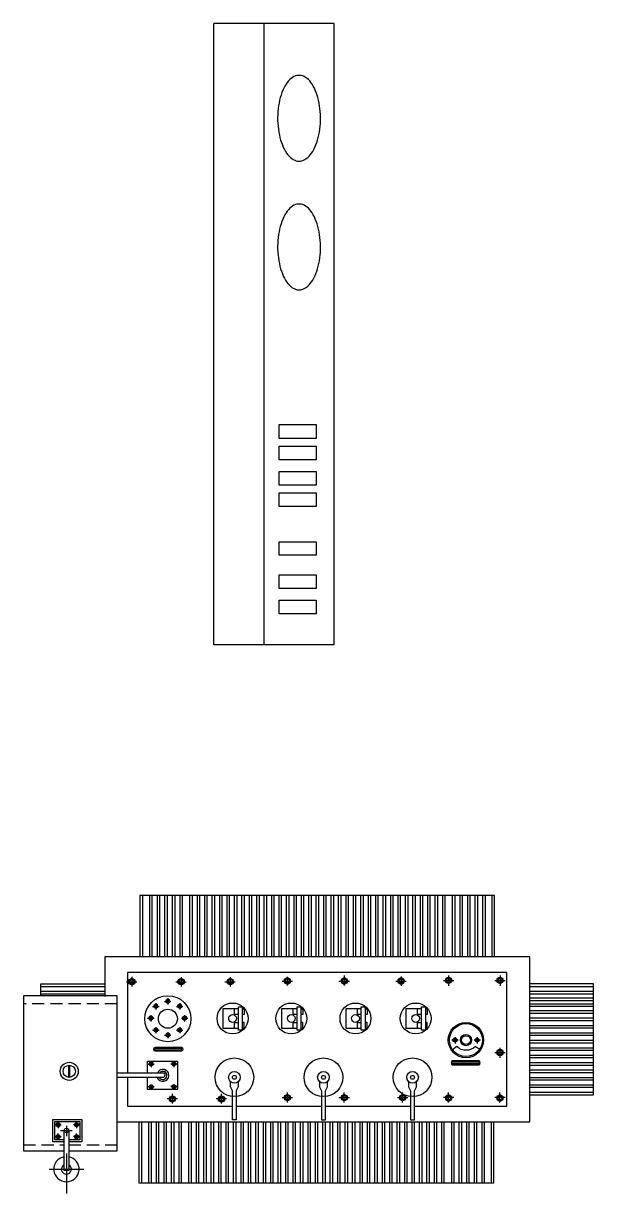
# Model space of a CAD drawing. Header units: inches. Extents: x -9560 to 22259, y -8480 to 5816.
# Drawn here: x 2758.8 to 2852.8, y 1376.8 to 1569.8 of the extents above; entities that cross this region are included whole.
import ezdxf

# ---------------------------------------------------------------- set-up
doc = ezdxf.new("R2010")
doc.units = ezdxf.units.IN
doc.header["$LTSCALE"] = 2
doc.linetypes.add('CENTERX2', pattern=[101.6, 63.5, -12.7, 12.7, -12.7])
doc.linetypes.add('DASHEDX2', pattern=[1.5, 1, -0.5])
doc.layers.add('Aesthetic', color=4, linetype='Continuous')

# ---------------------------------------------------------------- blocks, each defined once
blk = doc.blocks.new('A$C5C6746E5')
for p, q in [((620, 120), (0, 120)), ((0, 120), (0, 0)), ((620, 120), (620, 0)), ((620, 50), (0, 50)), ((620, 0), (0, 0))]:
    blk.add_line(p, q)
at = {"flags": 128}
for points in [[(137.5, 85), (137.4, 86.5), (137.1, 87.9), (136.6, 89.4), (135.8, 90.8), (134.9, 92.2), (133.8, 93.6), (132.6, 94.9), (131.1, 96.2), (129.5, 97.5), (127.7, 98.6), (125.7, 99.7), (123.6, 100.8), (121.3, 101.7), (119, 102.6), (116.5, 103.4), (113.9, 104.1), (111.2, 104.7), (108.4, 105.2), (105.6, 105.7), (102.7, 106), (99.8, 106.2), (96.9, 106.4), (93.9, 106.4), (91, 106.3), (88, 106.1), (85.1, 105.8), (82.3, 105.5), (79.5, 105), (76.7, 104.4), (74.1, 103.8), (71.6, 103), (69.1, 102.2), (66.8, 101.2), (64.6, 100.3), (62.6, 99.2), (60.7, 98), (59, 96.8), (57.4, 95.6), (56.1, 94.3), (54.9, 92.9), (53.9, 91.5), (53.1, 90.1), (52.5, 88.7), (52.1, 87.2), (51.9, 85.7), (51.9, 84.3), (52.1, 82.8), (52.5, 81.3), (53.1, 79.9), (53.9, 78.5), (54.9, 77.1), (56.1, 75.7), (57.4, 74.4), (59, 73.2), (60.7, 72), (62.6, 70.8), (64.6, 69.7), (66.8, 68.8), (69.1, 67.8), (71.6, 67), (74.1, 66.2), (76.7, 65.6), (79.5, 65), (82.3, 64.5), (85.1, 64.2), (88, 63.9), (91, 63.7), (93.9, 63.6), (96.9, 63.6), (99.8, 63.8), (102.7, 64), (105.6, 64.3), (108.4, 64.8), (111.2, 65.3), (113.9, 65.9), (116.5, 66.6), (119, 67.4), (121.3, 68.3), (123.6, 69.2), (125.7, 70.3), (127.7, 71.4), (129.5, 72.5), (131.1, 73.8), (132.6, 75.1), (133.8, 76.4), (134.9, 77.8), (135.8, 79.2), (136.6, 80.6), (137.1, 82.1), (137.4, 83.5)], [(265.9, 85), (265.8, 86.5), (265.5, 87.9), (265, 89.4), (264.3, 90.8), (263.4, 92.2), (262.3, 93.6), (261, 94.9), (259.6, 96.2), (257.9, 97.5), (256.1, 98.6), (254.2, 99.7), (252.1, 100.8), (249.8, 101.7), (247.4, 102.6), (244.9, 103.4), (242.4, 104.1), (239.7, 104.7), (236.9, 105.2), (234.1, 105.7), (231.2, 106), (228.3, 106.2), (225.3, 106.4), (222.4, 106.4), (219.4, 106.3), (216.5, 106.1), (213.6, 105.8), (210.7, 105.5), (207.9, 105), (205.2, 104.4), (202.6, 103.8), (200, 103), (197.6, 102.2), (195.3, 101.2), (193.1, 100.3), (191.1, 99.2), (189.2, 98), (187.5, 96.8), (185.9, 95.6), (184.5, 94.3), (183.3, 92.9), (182.3, 91.5), (181.5, 90.1), (180.9, 88.7), (180.5, 87.2), (180.3, 85.7), (180.3, 84.3), (180.5, 82.8), (180.9, 81.3), (181.5, 79.9), (182.3, 78.5), (183.3, 77.1), (184.5, 75.7), (185.9, 74.4), (187.5, 73.2), (189.2, 72), (191.1, 70.8), (193.1, 69.7), (195.3, 68.8), (197.6, 67.8), (200, 67), (202.6, 66.2), (205.2, 65.6), (207.9, 65), (210.7, 64.5), (213.6, 64.2), (216.5, 63.9), (219.4, 63.7), (222.4, 63.6), (225.3, 63.6), (228.3, 63.8), (231.2, 64), (234.1, 64.3), (236.9, 64.8), (239.7, 65.3), (242.4, 65.9), (244.9, 66.6), (247.4, 67.4), (249.8, 68.3), (252.1, 69.2), (254.2, 70.3), (256.1, 71.4), (257.9, 72.5), (259.6, 73.8), (261, 75.1), (262.3, 76.4), (263.4, 77.8), (264.3, 79.2), (265, 80.6), (265.5, 82.1), (265.8, 83.5)]]:
    blk.add_lwpolyline(points, close=True, dxfattribs=at)
for points in [[(414.1, 65.2), (400.4, 65.2), (400.4, 102.2), (414.1, 102.2)], [(435.5, 65.2), (421.8, 65.2), (421.8, 102.2), (435.5, 102.2)], [(460.8, 65.2), (447.1, 65.2), (447.1, 102.2), (460.8, 102.2)], [(482.2, 65.2), (468.6, 65.2), (468.6, 102.2), (482.2, 102.2)], [(530.8, 65.2), (517.2, 65.2), (517.2, 102.2), (530.8, 102.2)], [(563.9, 65.2), (550.3, 65.2), (550.3, 102.2), (563.9, 102.2)], [(589.2, 65.2), (575.6, 65.2), (575.6, 102.2), (589.2, 102.2)]]:
    blk.add_lwpolyline(points, close=True)

msp = doc.modelspace()

# ---------------------------------------------------------------- linework, layer by layer
at = {"layer": 'Aesthetic'}
for p, q in [((2778.41, 1425.91), (2778.41, 1415.79)), ((2779.55, 1425.91), (2779.55, 1415.79)), ((2779.96, 1425.91), (2779.96, 1415.79)), ((2780.81, 1425.91), (2780.81, 1415.79)), ((2781.22, 1425.91), (2781.22, 1415.79)), ((2782.06, 1425.91), (2782.06, 1415.79)), ((2782.47, 1425.91), (2782.47, 1415.79)), ((2783.32, 1425.91), (2783.32, 1415.79)), ((2783.73, 1425.91), (2783.73, 1415.79)), ((2784.55, 1425.91), (2784.55, 1415.79)), ((2784.95, 1425.91), (2784.95, 1415.79)), ((2786.18, 1425.91), (2786.18, 1415.79)), ((2786.59, 1425.91), (2786.59, 1415.79)), ((2787.41, 1425.91), (2787.41, 1415.79)), ((2787.82, 1425.91), (2787.82, 1415.79)), ((2788.63, 1425.91), (2788.63, 1415.79)), ((2789.04, 1425.91), (2789.04, 1415.79)), ((2789.86, 1425.91), (2789.86, 1415.79)), ((2790.27, 1425.91), (2790.27, 1415.79)), ((2791.09, 1425.91), (2791.09, 1415.79)), ((2791.49, 1425.91), (2791.49, 1415.79)), ((2792.31, 1425.91), (2792.31, 1415.79)), ((2792.72, 1425.91), (2792.72, 1415.79)), ((2793.54, 1425.91), (2793.54, 1415.79)), ((2793.95, 1425.91), (2793.95, 1415.79)), ((2794.76, 1425.91), (2794.76, 1415.79)), ((2795.17, 1425.91), (2795.17, 1415.79)), ((2795.99, 1425.91), (2795.99, 1415.79)), ((2796.4, 1425.91), (2796.4, 1415.79)), ((2797.22, 1425.91), (2797.22, 1415.79)), ((2797.63, 1425.91), (2797.63, 1415.79)), ((2798.44, 1425.91), (2798.44, 1415.79)), ((2798.85, 1425.91), (2798.85, 1415.79)), ((2799.67, 1425.91), (2799.67, 1415.79)), ((2800.08, 1425.91), (2800.08, 1415.79)), ((2800.9, 1425.91), (2800.9, 1415.79)), ((2801.31, 1425.91), (2801.31, 1415.79)), ((2802.12, 1425.91), (2802.12, 1415.79)), ((2802.53, 1425.91), (2802.53, 1415.79)), ((2803.35, 1425.91), (2803.35, 1415.79)), ((2803.76, 1425.91), (2803.76, 1415.79)), ((2804.58, 1425.91), (2804.58, 1415.79)), ((2804.98, 1425.91), (2804.98, 1415.79)), ((2805.8, 1425.91), (2805.8, 1415.79)), ((2806.21, 1425.91), (2806.21, 1415.79)), ((2807.03, 1425.91), (2807.03, 1415.79)), ((2807.44, 1425.91), (2807.44, 1415.79)), ((2808.25, 1425.91), (2808.25, 1415.79)), ((2808.66, 1425.91), (2808.66, 1415.79)), ((2809.48, 1425.91), (2809.48, 1415.79)), ((2809.89, 1425.91), (2809.89, 1415.79)), ((2810.71, 1425.91), (2810.71, 1415.79)), ((2811.12, 1425.91), (2811.12, 1415.79)), ((2811.93, 1425.91), (2811.93, 1415.79)), ((2812.34, 1425.91), (2812.34, 1415.79)), ((2813.16, 1425.91), (2813.16, 1415.79)), ((2813.57, 1425.91), (2813.57, 1415.79)), ((2814.39, 1425.91), (2814.39, 1415.79)), ((2814.8, 1425.91), (2814.8, 1415.79)), ((2815.61, 1425.91), (2815.61, 1415.79)), ((2816.02, 1425.91), (2816.02, 1415.79)), ((2816.84, 1425.91), (2816.84, 1415.79)), ((2817.25, 1425.91), (2817.25, 1415.79)), ((2818.07, 1425.91), (2818.07, 1415.79)), ((2818.47, 1425.91), (2818.47, 1415.79)), ((2819.29, 1425.91), (2819.29, 1415.79)), ((2819.7, 1425.91), (2819.7, 1415.79)), ((2820.52, 1425.91), (2820.52, 1415.79)), ((2820.93, 1425.91), (2820.93, 1415.79)), ((2821.74, 1425.91), (2821.74, 1415.79)), ((2822.15, 1425.91), (2822.15, 1415.79)), ((2822.97, 1425.91), (2822.97, 1415.79)), ((2823.38, 1425.91), (2823.38, 1415.79)), ((2824.2, 1425.91), (2824.2, 1415.79)), ((2824.61, 1425.91), (2824.61, 1415.79)), ((2825.42, 1425.91), (2825.42, 1415.79)), ((2825.83, 1425.91), (2825.83, 1415.79)), ((2826.65, 1425.91), (2826.65, 1415.79)), ((2827.06, 1425.91), (2827.06, 1415.79)), ((2827.88, 1425.91), (2827.88, 1415.79)), ((2828.28, 1425.91), (2828.28, 1415.79)), ((2829.51, 1425.91), (2829.51, 1415.79)), ((2829.92, 1425.91), (2829.92, 1415.79)), ((2830.74, 1425.91), (2830.74, 1415.79)), ((2831.15, 1425.91), (2831.15, 1415.79)), ((2831.99, 1425.91), (2831.99, 1415.79)), ((2832.4, 1425.91), (2832.4, 1415.79)), ((2833.25, 1425.91), (2833.25, 1415.79)), ((2833.66, 1425.91), (2833.66, 1415.79)), ((2834.5, 1425.91), (2834.5, 1415.79)), ((2834.91, 1425.91), (2834.91, 1415.79)), ((2836.05, 1425.91), (2836.05, 1415.79)), ((2761.65, 1410.94), (2772.18, 1410.94)), ((2761.65, 1410.12), (2772.18, 1410.12)), ((2761.65, 1409.71), (2772.18, 1409.71)), ((2842.29, 1410.94), (2852.81, 1410.94)), ((2842.29, 1410.12), (2852.81, 1410.12)), ((2842.29, 1409.71), (2852.81, 1409.71)), ((2842.29, 1409.04), (2852.81, 1409.04)), ((2842.29, 1408.63), (2852.81, 1408.63)), ((2842.29, 1408.06), (2852.81, 1408.06)), ((2842.29, 1407.65), (2852.81, 1407.65)), ((2842.29, 1406.95), (2852.81, 1406.95)), ((2842.29, 1406.54), (2852.81, 1406.54)), ((2842.29, 1405.72), (2852.81, 1405.72)), ((2842.29, 1405.32), (2852.81, 1405.32)), ((2842.29, 1404.5), (2852.81, 1404.5)), ((2842.29, 1404.09), (2852.81, 1404.09)), ((2842.29, 1403.27), (2852.81, 1403.27)), ((2842.29, 1402.86), (2852.81, 1402.86)), ((2842.29, 1402.04), (2852.81, 1402.04)), ((2842.29, 1401.64), (2852.81, 1401.64)), ((2780.5, 1400.73), (2784.83, 1400.73)), ((2784.83, 1400.41), (2780.5, 1400.41)), ((2833.35, 1401.03), (2834.04, 1400.58)), ((2842.29, 1400.82), (2852.81, 1400.82)), ((2842.29, 1400.41), (2852.81, 1400.41)), ((2842.29, 1399.59), (2852.81, 1399.59)), ((2766.23, 1397.92), (2766.23, 1395.91)), ((2766.39, 1397.92), (2766.39, 1395.91)), ((2829.54, 1398.48), (2833.87, 1398.48)), ((2833.87, 1398.16), (2829.54, 1398.16)), ((2842.29, 1399.18), (2852.81, 1399.18)), ((2842.29, 1398.37), (2852.81, 1398.37)), ((2842.29, 1397.96), (2852.81, 1397.96)), ((2774.22, 1396.69), (2781.93, 1396.69)), ((2842.29, 1397.14), (2852.81, 1397.14)), ((2842.29, 1396.73), (2852.81, 1396.73)), ((2842.29, 1395.91), (2852.81, 1395.91)), ((2842.29, 1395.5), (2852.81, 1395.5)), ((2842.29, 1394.69), (2852.81, 1394.69)), ((2842.29, 1394.28), (2852.81, 1394.28)), ((2842.29, 1393.46), (2852.81, 1393.46)), ((2793.89, 1391.16), (2808, 1391.16)), ((2820.27, 1391.16), (2822.63, 1391.16)), ((2778.27, 1388.61), (2778.27, 1378.49)), ((2779.41, 1388.61), (2779.41, 1378.49)), ((2779.82, 1388.61), (2779.82, 1378.49)), ((2780.66, 1388.61), (2780.66, 1378.49)), ((2781.07, 1388.61), (2781.07, 1378.49)), ((2781.92, 1388.61), (2781.92, 1378.49)), ((2782.33, 1388.61), (2782.33, 1378.49)), ((2783.17, 1388.61), (2783.17, 1378.49)), ((2783.58, 1388.61), (2783.58, 1378.49)), ((2784.4, 1388.61), (2784.4, 1378.49)), ((2784.81, 1388.61), (2784.81, 1378.49)), ((2786.03, 1388.61), (2786.03, 1378.49)), ((2786.44, 1388.61), (2786.44, 1378.49)), ((2787.26, 1388.61), (2787.26, 1378.49)), ((2787.67, 1388.61), (2787.67, 1378.49)), ((2788.49, 1388.61), (2788.49, 1378.49)), ((2788.9, 1388.61), (2788.9, 1378.49)), ((2789.71, 1388.61), (2789.71, 1378.49)), ((2790.12, 1388.61), (2790.12, 1378.49)), ((2790.94, 1388.61), (2790.94, 1378.49)), ((2791.35, 1388.61), (2791.35, 1378.49)), ((2792.17, 1388.61), (2792.17, 1378.49)), ((2792.57, 1388.61), (2792.57, 1378.49)), ((2793.39, 1388.61), (2793.39, 1378.49)), ((2793.8, 1388.61), (2793.8, 1378.49)), ((2794.62, 1388.61), (2794.62, 1378.49)), ((2795.03, 1388.61), (2795.03, 1378.49)), ((2795.84, 1388.61), (2795.84, 1378.49)), ((2796.25, 1388.61), (2796.25, 1378.49)), ((2797.07, 1388.61), (2797.07, 1378.49)), ((2797.48, 1388.61), (2797.48, 1378.49)), ((2798.3, 1388.61), (2798.3, 1378.49)), ((2798.71, 1388.61), (2798.71, 1378.49)), ((2799.52, 1388.61), (2799.52, 1378.49)), ((2799.93, 1388.61), (2799.93, 1378.49)), ((2800.75, 1388.61), (2800.75, 1378.49)), ((2801.16, 1388.61), (2801.16, 1378.49)), ((2801.98, 1388.61), (2801.98, 1378.49)), ((2802.38, 1388.61), (2802.38, 1378.49)), ((2803.2, 1388.61), (2803.2, 1378.49)), ((2803.61, 1388.61), (2803.61, 1378.49)), ((2804.43, 1388.61), (2804.43, 1378.49)), ((2804.84, 1388.61), (2804.84, 1378.49)), ((2805.66, 1388.61), (2805.66, 1378.49)), ((2806.06, 1388.61), (2806.06, 1378.49)), ((2806.88, 1388.61), (2806.88, 1378.49)), ((2807.29, 1388.61), (2807.29, 1378.49)), ((2808.11, 1388.61), (2808.11, 1378.49)), ((2808.52, 1388.61), (2808.52, 1378.49)), ((2809.33, 1388.61), (2809.33, 1378.49)), ((2809.74, 1388.61), (2809.74, 1378.49)), ((2810.56, 1388.61), (2810.56, 1378.49)), ((2810.97, 1388.61), (2810.97, 1378.49)), ((2811.79, 1388.61), (2811.79, 1378.49)), ((2812.2, 1388.61), (2812.2, 1378.49)), ((2813.01, 1388.61), (2813.01, 1378.49)), ((2813.42, 1388.61), (2813.42, 1378.49)), ((2814.24, 1388.61), (2814.24, 1378.49)), ((2814.65, 1388.61), (2814.65, 1378.49)), ((2815.47, 1388.61), (2815.47, 1378.49)), ((2815.87, 1388.61), (2815.87, 1378.49)), ((2816.69, 1388.61), (2816.69, 1378.49)), ((2817.1, 1388.61), (2817.1, 1378.49)), ((2817.92, 1388.61), (2817.92, 1378.49)), ((2818.33, 1388.61), (2818.33, 1378.49)), ((2819.15, 1388.61), (2819.15, 1378.49)), ((2819.55, 1388.61), (2819.55, 1378.49)), ((2820.37, 1388.61), (2820.37, 1378.49)), ((2820.78, 1388.61), (2820.78, 1378.49)), ((2821.6, 1388.61), (2821.6, 1378.49)), ((2822.01, 1388.61), (2822.01, 1378.49)), ((2822.82, 1388.61), (2822.82, 1378.49)), ((2823.23, 1388.61), (2823.23, 1378.49)), ((2824.05, 1388.61), (2824.05, 1378.49)), ((2824.46, 1388.61), (2824.46, 1378.49)), ((2825.28, 1388.61), (2825.28, 1378.49)), ((2825.69, 1388.61), (2825.69, 1378.49)), ((2826.5, 1388.61), (2826.5, 1378.49)), ((2826.91, 1388.61), (2826.91, 1378.49)), ((2827.73, 1388.61), (2827.73, 1378.49)), ((2828.14, 1388.61), (2828.14, 1378.49)), ((2829.36, 1388.61), (2829.36, 1378.49)), ((2829.77, 1388.61), (2829.77, 1378.49)), ((2830.59, 1388.61), (2830.59, 1378.49)), ((2831, 1388.61), (2831, 1378.49)), ((2831.85, 1388.61), (2831.85, 1378.49)), ((2832.25, 1388.61), (2832.25, 1378.49)), ((2833.1, 1388.61), (2833.1, 1378.49)), ((2833.51, 1388.61), (2833.51, 1378.49)), ((2834.36, 1388.61), (2834.36, 1378.49)), ((2834.76, 1388.61), (2834.76, 1378.49)), ((2835.91, 1388.61), (2835.91, 1378.49))]:
    msp.add_line(p, q, dxfattribs=at)
at = {"layer": 'Aesthetic', "linetype": 'CENTERX2'}
for p, q in [((2775.79, 1411.68), (2777.5, 1411.68)), ((2776.64, 1412.52), (2776.64, 1410.93)), ((2783.92, 1411.68), (2785.63, 1411.68)), ((2784.77, 1412.47), (2784.77, 1410.93)), ((2792.02, 1411.68), (2793.72, 1411.68)), ((2792.87, 1412.47), (2792.87, 1410.93)), ((2801.44, 1411.78), (2803.15, 1411.78)), ((2802.3, 1412.52), (2802.3, 1411.1)), ((2810.82, 1411.78), (2812.53, 1411.78)), ((2811.68, 1412.72), (2811.68, 1411.1)), ((2820.21, 1411.78), (2821.91, 1411.78)), ((2821.06, 1412.59), (2821.06, 1411.02)), ((2829.76, 1411.86), (2828.06, 1411.86)), ((2828.91, 1412.72), (2828.91, 1411.05)), ((2838.23, 1411.86), (2836.53, 1411.86)), ((2837.38, 1412.72), (2837.38, 1411.05)), ((2780.07, 1407.64), (2781.14, 1407.64)), ((2780.62, 1408.16), (2780.62, 1407.13)), ((2782.04, 1408.46), (2783.11, 1408.46)), ((2782.59, 1408.97), (2782.59, 1407.94)), ((2784.01, 1407.64), (2785.08, 1407.64)), ((2784.55, 1408.16), (2784.55, 1407.13)), ((2779.26, 1405.67), (2780.32, 1405.67)), ((2779.8, 1406.19), (2779.8, 1405.16)), ((2784.83, 1405.67), (2785.89, 1405.67)), ((2785.37, 1406.19), (2785.37, 1405.16)), ((2780.07, 1403.71), (2781.14, 1403.71)), ((2780.62, 1404.22), (2780.62, 1403.19)), ((2782.59, 1403.4), (2782.59, 1402.38)), ((2784.01, 1403.71), (2785.08, 1403.71)), ((2784.55, 1404.22), (2784.55, 1403.19)), ((2782.04, 1402.89), (2783.11, 1402.89)), ((2830.5, 1402.04), (2829.44, 1402.04)), ((2829.96, 1402.55), (2829.96, 1401.52)), ((2834.15, 1402.04), (2833.09, 1402.04)), ((2833.61, 1402.55), (2833.61, 1401.52)), ((2838.23, 1399.97), (2836.53, 1399.97)), ((2837.36, 1400.8), (2837.36, 1399.15)), ((2779.3, 1398.11), (2780.36, 1398.11)), ((2779.84, 1398.62), (2779.84, 1397.59)), ((2784.15, 1398.11), (2783.08, 1398.11)), ((2783.6, 1398.62), (2783.6, 1397.59)), ((2779.3, 1394.41), (2780.36, 1394.41)), ((2784.15, 1394.41), (2783.08, 1394.41)), ((2782.48, 1392.41), (2784.19, 1392.41)), ((2783.35, 1391.59), (2783.35, 1393.23)), ((2790.58, 1392.41), (2792.29, 1392.41)), ((2791.45, 1391.59), (2791.45, 1393.23)), ((2801.44, 1392.62), (2803.15, 1392.62)), ((2802.31, 1391.8), (2802.31, 1393.44)), ((2810.82, 1392.62), (2812.53, 1392.62)), ((2811.69, 1391.8), (2811.69, 1393.44)), ((2820.45, 1392.62), (2822.15, 1392.62)), ((2821.31, 1391.8), (2821.31, 1393.44)), ((2829.76, 1392.59), (2828.06, 1392.59)), ((2828.89, 1391.76), (2828.89, 1393.41)), ((2838.23, 1392.59), (2836.53, 1392.59)), ((2837.36, 1391.76), (2837.36, 1393.41)), ((2763.94, 1388.08), (2765.01, 1388.08)), ((2764.48, 1388.59), (2764.48, 1387.56)), ((2768.1, 1388.08), (2767.03, 1388.08)), ((2767.55, 1388.59), (2767.55, 1387.56)), ((2763.94, 1386.16), (2765.01, 1386.16)), ((2764.48, 1385.65), (2764.48, 1386.68)), ((2764.91, 1387.16), (2766.8, 1387.16)), ((2765.88, 1387.91), (2765.88, 1386.22)), ((2768.1, 1386.16), (2767.03, 1386.16)), ((2767.55, 1385.65), (2767.55, 1386.68)), ((2765.87, 1383.38), (2765.87, 1376.75)), ((2763.02, 1380.78), (2768.74, 1380.78))]:
    msp.add_line(p, q, dxfattribs=at)
at = {"layer": 'Aesthetic', "linetype": 'DASHEDX2'}
for p, q in [((2774.22, 1408.08), (2758.78, 1408.08)), ((2758.78, 1384.77), (2765.49, 1384.77)), ((2766.25, 1384.77), (2774.22, 1384.77))]:
    msp.add_line(p, q, dxfattribs=at)
at = {"layer": 'Aesthetic'}
for points in [[(2836.46, 1415.79), (2836.46, 1425.91), (2778, 1425.91), (2778, 1415.79)], [(2774.22, 1388.61), (2842.29, 1388.61), (2842.29, 1415.79), (2772.18, 1415.79), (2772.18, 1409.25)], [(2823.27, 1391.16), (2838.5, 1391.16), (2838.5, 1413.24), (2775.96, 1413.24), (2775.96, 1396.69)], [(2761.65, 1409.36), (2761.65, 1411.34), (2772.18, 1411.34)], [(2842.29, 1393.05), (2852.81, 1393.05), (2852.81, 1411.34), (2842.29, 1411.34)], [(2766.25, 1383.81), (2774.22, 1383.81), (2774.22, 1409.36), (2758.78, 1409.36), (2758.78, 1383.81), (2765.49, 1383.81)], [(2794.23, 1407.23), (2791.67, 1407.23), (2791.67, 1404.04), (2794.23, 1404.04)], [(2794.23, 1406.27), (2793.59, 1406.27), (2793.59, 1407.23)], [(2794.87, 1407.23), (2795.19, 1407.23), (2795.19, 1406.27), (2794.87, 1406.27)], [(2803.9, 1407.23), (2801.35, 1407.23), (2801.35, 1404.04), (2803.9, 1404.04)], [(2803.9, 1406.27), (2803.27, 1406.27), (2803.27, 1407.23)], [(2804.54, 1407.23), (2804.86, 1407.23), (2804.86, 1406.27), (2804.54, 1406.27)], [(2814.5, 1407.23), (2811.95, 1407.23), (2811.95, 1404.04), (2814.5, 1404.04)], [(2814.5, 1406.27), (2813.86, 1406.27), (2813.86, 1407.23)], [(2815.14, 1407.23), (2815.46, 1407.23), (2815.46, 1406.27), (2815.14, 1406.27)], [(2824.43, 1407.23), (2821.87, 1407.23), (2821.87, 1404.04), (2824.43, 1404.04)], [(2824.43, 1406.27), (2823.79, 1406.27), (2823.79, 1407.23)], [(2825.07, 1407.23), (2825.39, 1407.23), (2825.39, 1406.27), (2825.07, 1406.27)], [(2793.59, 1404.04), (2793.59, 1405), (2794.23, 1405)], [(2794.87, 1404.04), (2795.19, 1404.04), (2795.19, 1405), (2794.87, 1405)], [(2803.27, 1404.04), (2803.27, 1405), (2803.9, 1405)], [(2804.54, 1404.04), (2804.86, 1404.04), (2804.86, 1405), (2804.54, 1405)], [(2813.86, 1404.04), (2813.86, 1405), (2814.5, 1405)], [(2815.14, 1404.04), (2815.46, 1404.04), (2815.46, 1405), (2815.14, 1405)], [(2823.79, 1404.04), (2823.79, 1405), (2824.43, 1405)], [(2825.07, 1404.04), (2825.39, 1404.04), (2825.39, 1405), (2825.07, 1405)], [(2779.26, 1396.69), (2779.26, 1398.61), (2784.18, 1398.61), (2784.18, 1393.91), (2779.26, 1393.91), (2779.26, 1395.92)], [(2775.96, 1395.92), (2775.96, 1391.16), (2793.25, 1391.16)], [(2794.21, 1395.22), (2794.21, 1394.34), (2793.89, 1393.7), (2793.89, 1388.91), (2793.25, 1388.91), (2793.25, 1393.7), (2792.93, 1394.34), (2792.93, 1395.22)], [(2807.62, 1395.22), (2807.62, 1394.34), (2807.94, 1393.7), (2807.94, 1388.91), (2808.58, 1388.91), (2808.58, 1393.7), (2808.9, 1394.34), (2808.9, 1395.22)], [(2822.31, 1395.22), (2822.31, 1394.34), (2822.63, 1393.7), (2822.63, 1388.91), (2823.27, 1388.91), (2823.27, 1393.7), (2823.59, 1394.34), (2823.59, 1395.22)], [(2808.51, 1391.16), (2820.25, 1391.16)], [(2765.49, 1385.29), (2763.64, 1385.29), (2763.64, 1388.95), (2768.4, 1388.95), (2768.4, 1385.29), (2766.25, 1385.29)], [(2765.49, 1385.61), (2763.96, 1385.61), (2763.96, 1388.63), (2768.08, 1388.63), (2768.08, 1385.61), (2766.25, 1385.61)], [(2836.31, 1388.61), (2836.31, 1378.49), (2777.86, 1378.49), (2777.86, 1388.61)], [(2766.25, 1387.16), (2766.25, 1380.55), (2765.49, 1380.55), (2765.49, 1387.16)]]:
    msp.add_lwpolyline(points, dxfattribs=at)
for points in [[(2776.66, 1411.22), (2777.1, 1411.48), (2777.1, 1411.99), (2776.66, 1412.25), (2776.21, 1411.99), (2776.21, 1411.48)], [(2784.79, 1411.22), (2785.23, 1411.48), (2785.23, 1411.99), (2784.79, 1412.25), (2784.34, 1411.99), (2784.34, 1411.48)], [(2792.89, 1411.22), (2793.33, 1411.48), (2793.33, 1411.99), (2792.89, 1412.25), (2792.44, 1411.99), (2792.44, 1411.48)], [(2802.31, 1411.31), (2802.76, 1411.57), (2802.76, 1412.09), (2802.31, 1412.34), (2801.87, 1412.09), (2801.87, 1411.57)], [(2811.69, 1411.31), (2812.14, 1411.57), (2812.14, 1412.09), (2811.69, 1412.34), (2811.25, 1412.09), (2811.25, 1411.57)], [(2821.07, 1411.31), (2821.52, 1411.57), (2821.52, 1412.09), (2821.07, 1412.34), (2820.63, 1412.09), (2820.63, 1411.57)], [(2828.89, 1411.4), (2828.45, 1411.65), (2828.45, 1412.17), (2828.89, 1412.42), (2829.34, 1412.17), (2829.34, 1411.65)], [(2837.36, 1411.4), (2836.92, 1411.65), (2836.92, 1412.17), (2837.36, 1412.42), (2837.81, 1412.17), (2837.81, 1411.65)], [(2780.62, 1407.35), (2780.9, 1407.51), (2780.9, 1407.83), (2780.62, 1407.99), (2780.34, 1407.83), (2780.34, 1407.51)], [(2782.59, 1408.17), (2782.86, 1408.33), (2782.86, 1408.65), (2782.59, 1408.81), (2782.31, 1408.65), (2782.31, 1408.33)], [(2784.55, 1407.35), (2784.83, 1407.51), (2784.83, 1407.83), (2784.55, 1407.99), (2784.28, 1407.83), (2784.28, 1407.51)], [(2794.87, 1407.55), (2794.87, 1403.72), (2794.23, 1403.72), (2794.23, 1407.55)], [(2804.54, 1407.55), (2804.54, 1403.72), (2803.9, 1403.72), (2803.9, 1407.55)], [(2815.14, 1407.55), (2815.14, 1403.72), (2814.5, 1403.72), (2814.5, 1407.55)], [(2825.07, 1407.55), (2825.07, 1403.72), (2824.43, 1403.72), (2824.43, 1407.55)], [(2779.8, 1405.38), (2780.08, 1405.54), (2780.08, 1405.87), (2779.8, 1406.03), (2779.52, 1405.87), (2779.52, 1405.54)], [(2785.37, 1405.38), (2785.65, 1405.54), (2785.65, 1405.87), (2785.37, 1406.03), (2785.09, 1405.87), (2785.09, 1405.54)], [(2780.62, 1403.42), (2780.9, 1403.58), (2780.9, 1403.9), (2780.62, 1404.06), (2780.34, 1403.9), (2780.34, 1403.58)], [(2784.55, 1403.42), (2784.83, 1403.58), (2784.83, 1403.9), (2784.55, 1404.06), (2784.28, 1403.9), (2784.28, 1403.58)], [(2782.59, 1402.6), (2782.86, 1402.76), (2782.86, 1403.08), (2782.59, 1403.24), (2782.31, 1403.08), (2782.31, 1402.76)], [(2829.96, 1401.75), (2829.68, 1401.91), (2829.68, 1402.23), (2829.96, 1402.39), (2830.24, 1402.23), (2830.24, 1401.91)], [(2833.61, 1401.75), (2833.33, 1401.91), (2833.33, 1402.23), (2833.61, 1402.39), (2833.89, 1402.23), (2833.89, 1401.91)], [(2837.36, 1399.51), (2836.92, 1399.77), (2836.92, 1400.28), (2837.36, 1400.54), (2837.81, 1400.28), (2837.81, 1399.77)], [(2779.84, 1397.82), (2780.12, 1397.98), (2780.12, 1398.3), (2779.84, 1398.46), (2779.56, 1398.3), (2779.56, 1397.98)], [(2783.6, 1397.82), (2783.32, 1397.98), (2783.32, 1398.3), (2783.6, 1398.46), (2783.88, 1398.3), (2783.88, 1397.98)], [(2779.84, 1394.7), (2780.12, 1394.54), (2780.12, 1394.22), (2779.84, 1394.06), (2779.56, 1394.22), (2779.56, 1394.54)], [(2783.6, 1394.7), (2783.32, 1394.54), (2783.32, 1394.22), (2783.6, 1394.06), (2783.88, 1394.22), (2783.88, 1394.54)], [(2783.35, 1392.87), (2783.8, 1392.62), (2783.8, 1392.1), (2783.35, 1391.85), (2782.91, 1392.1), (2782.91, 1392.62)], [(2791.45, 1392.87), (2791.9, 1392.62), (2791.9, 1392.1), (2791.45, 1391.85), (2791, 1392.1), (2791, 1392.62)], [(2802.31, 1393.08), (2802.76, 1392.82), (2802.76, 1392.31), (2802.31, 1392.05), (2801.87, 1392.31), (2801.87, 1392.82)], [(2811.69, 1393.08), (2812.14, 1392.82), (2812.14, 1392.31), (2811.69, 1392.05), (2811.25, 1392.31), (2811.25, 1392.82)], [(2821.31, 1393.08), (2821.76, 1392.82), (2821.76, 1392.31), (2821.31, 1392.05), (2820.87, 1392.31), (2820.87, 1392.82)], [(2828.89, 1393.05), (2828.45, 1392.79), (2828.45, 1392.28), (2828.89, 1392.02), (2829.34, 1392.28), (2829.34, 1392.79)], [(2837.36, 1393.05), (2836.92, 1392.79), (2836.92, 1392.28), (2837.36, 1392.02), (2837.81, 1392.28), (2837.81, 1392.79)], [(2764.48, 1387.79), (2764.76, 1387.95), (2764.76, 1388.27), (2764.48, 1388.43), (2764.21, 1388.27), (2764.21, 1387.95)], [(2767.55, 1387.79), (2767.28, 1387.95), (2767.28, 1388.27), (2767.55, 1388.43), (2767.83, 1388.27), (2767.83, 1387.95)], [(2764.48, 1386.45), (2764.76, 1386.29), (2764.76, 1385.97), (2764.48, 1385.81), (2764.21, 1385.97), (2764.21, 1386.29)], [(2767.55, 1386.45), (2767.28, 1386.29), (2767.28, 1385.97), (2767.55, 1385.81), (2767.83, 1385.97), (2767.83, 1386.29)]]:
    msp.add_lwpolyline(points, close=True, dxfattribs=at)
for points in [[(2784.83, 1400.22), (2780.5, 1400.22, -0.686948), (2780.5, 1400.92), (2784.83, 1400.92, -0.686948)], [(2833.87, 1397.97, 0.686948), (2833.87, 1398.67), (2829.54, 1398.67, 0.686948), (2829.54, 1397.97)]]:
    msp.add_lwpolyline(points, format="xyb", close=True, dxfattribs=at)
for points in [[(2833.35, 1401.03, -0.399758), (2830.26, 1400.99), (2829.56, 1400.48)], [(2781.92, 1396.69, -0.438888), (2781.93, 1395.92), (2774.22, 1395.92)]]:
    msp.add_lwpolyline(points, format="xyb", dxfattribs=at)
for centre, radius in [((2776.66, 1411.73), 0.514), ((2776.66, 1411.73), 0.339), ((2784.79, 1411.73), 0.514), ((2784.79, 1411.73), 0.339), ((2792.89, 1411.73), 0.514), ((2792.89, 1411.73), 0.339), ((2802.31, 1411.83), 0.514), ((2802.31, 1411.83), 0.339), ((2811.69, 1411.83), 0.514), ((2811.69, 1411.83), 0.339), ((2821.07, 1411.83), 0.514), ((2821.07, 1411.83), 0.339), ((2828.89, 1411.91), 0.514), ((2828.89, 1411.91), 0.339), ((2837.36, 1411.91), 0.514), ((2837.36, 1411.91), 0.339), ((2782.6, 1405.6), 3.8), ((2780.62, 1407.67), 0.321), ((2780.62, 1407.67), 0.212), ((2782.59, 1408.49), 0.321), ((2782.59, 1408.49), 0.212), ((2784.55, 1407.67), 0.321), ((2784.55, 1407.67), 0.212), ((2793.27, 1405.64), 2.55), ((2802.95, 1405.64), 2.55), ((2813.54, 1405.64), 2.55), ((2823.47, 1405.64), 2.55), ((2779.8, 1405.71), 0.321), ((2779.8, 1405.71), 0.212), ((2782.6, 1405.6), 1.57), ((2785.37, 1405.71), 0.321), ((2785.37, 1405.71), 0.212), ((2793.27, 1405.64), 0.639), ((2802.95, 1405.64), 0.639), ((2813.54, 1405.64), 0.639), ((2823.47, 1405.64), 0.639), ((2780.62, 1403.74), 0.321), ((2780.62, 1403.74), 0.212), ((2784.55, 1403.74), 0.321), ((2784.55, 1403.74), 0.212), ((2831.76, 1402.07), 2.91), ((2831.76, 1402.07), 2.72), ((2782.59, 1402.92), 0.321), ((2782.59, 1402.92), 0.212), ((2829.96, 1402.07), 0.321), ((2829.96, 1402.07), 0.212), ((2831.76, 1402.07), 0.923), ((2831.76, 1402.07), 0.731), ((2833.61, 1402.07), 0.321), ((2833.61, 1402.07), 0.212), ((2837.36, 1400.02), 0.514), ((2837.36, 1400.02), 0.339), ((2766.33, 1396.92), 1.49), ((2766.33, 1396.92), 1.01), ((2779.84, 1398.14), 0.321), ((2779.84, 1398.14), 0.212), ((2783.6, 1398.14), 0.321), ((2783.6, 1398.14), 0.212), ((2793.57, 1395.93), 3.19), ((2808.26, 1395.93), 3.19), ((2822.95, 1395.93), 3.19), ((2793.57, 1395.93), 0.958), ((2793.57, 1395.93), 0.319), ((2808.26, 1395.93), 0.958), ((2808.26, 1395.93), 0.319), ((2822.95, 1395.93), 0.958), ((2822.95, 1395.93), 0.319), ((2779.84, 1394.38), 0.321), ((2779.84, 1394.38), 0.212), ((2783.6, 1394.38), 0.321), ((2783.6, 1394.38), 0.212), ((2783.35, 1392.36), 0.514), ((2783.35, 1392.36), 0.339), ((2791.45, 1392.36), 0.514), ((2791.45, 1392.36), 0.339), ((2802.31, 1392.57), 0.514), ((2802.31, 1392.57), 0.339), ((2811.69, 1392.57), 0.514), ((2811.69, 1392.57), 0.339), ((2821.31, 1392.57), 0.514), ((2821.31, 1392.57), 0.339), ((2828.89, 1392.54), 0.514), ((2828.89, 1392.54), 0.339), ((2837.36, 1392.54), 0.514), ((2837.36, 1392.54), 0.339), ((2764.48, 1388.11), 0.321), ((2764.48, 1388.11), 0.212), ((2767.55, 1388.11), 0.321), ((2767.55, 1388.11), 0.212), ((2764.48, 1386.13), 0.321), ((2764.48, 1386.13), 0.212), ((2765.88, 1387.16), 0.375), ((2767.55, 1386.13), 0.321), ((2767.55, 1386.13), 0.212)]:
    msp.add_circle(centre, radius, dxfattribs=at)
for centre, radius, start, end in [((2780.63, 1400.57), 0.185, 111.0259, 248.9741), ((2784.69, 1400.57), 0.185, 291.0259, 68.9741), ((2829.68, 1398.32), 0.185, 111.0259, 248.9741), ((2833.74, 1398.32), 0.185, 291.0259, 68.9741), ((2781.77, 1396.25), 0.988, 199.8516, 153.9998), ((2781.77, 1396.25), 0.669, 210.1125, 139.6355), ((2765.87, 1380.78), 2.09, 100.4908, 79.5277), ((2765.87, 1380.78), 0.815, 117.8642, 62.1886)]:
    msp.add_arc(centre, radius, start, end, dxfattribs=at)

# ---------------------------------------------------------------- block references
at = {"layer": 'Aesthetic', "xscale": 0.1653102298218982, "yscale": 0.1653102298218982, "zscale": 0.1653102298218982, "rotation": 270}
msp.add_blockref('A$C5C6746E5', (2790.19, 1569.79), dxfattribs=at)

doc.saveas('drawing.dxf')
